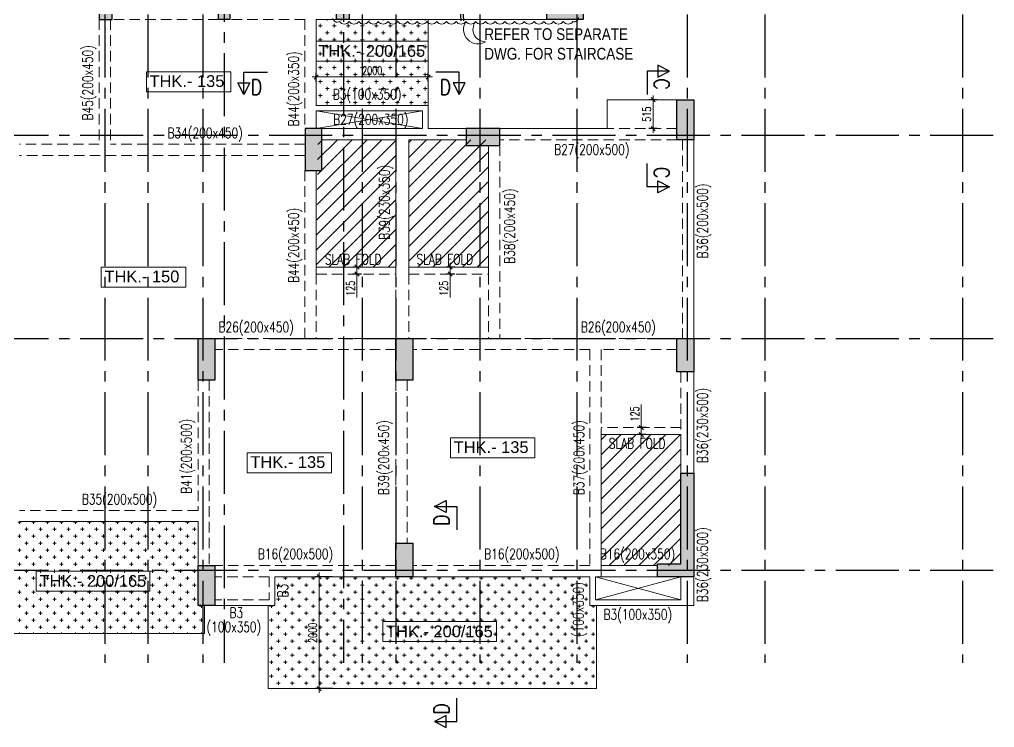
# Model space of a CAD drawing. Header units: millimetres. Extents: x 1255966 to 1543449, y 318653 to 465396.
# Drawn here: x 1377986 to 1395403, y 333398 to 346053 of the extents above; entities that cross this region are included whole.
import ezdxf

# ---------------------------------------------------------------- set-up
doc = ezdxf.new("R2010")
doc.units = ezdxf.units.MM
doc.header["$LTSCALE"] = 500
doc.header["$MEASUREMENT"] = 0
doc.header["$PDMODE"] = 34
doc.linetypes.add('HIDDEN', pattern=[0.375, 0.25, -0.125])
doc.linetypes.add('Site$0$CENTER2', pattern=[1.125, 0.75, -0.125, 0.125, -0.125])
doc.layers.get('Defpoints').update_dxf_attribs({"lineweight": 0})
for name, color, linetype in [('3BEAM NO', 6, 'Continuous'), ('GRID', 7, 'Continuous'), ('S-COLUMN-HATCH', 253, 'Continuous'), ('S-FRAMING PLAN', 4, 'Continuous'), ('sec', 31, 'Continuous'), ('T BEAM N', 3, 'Continuous'), ('TEXT-20', 3, 'Continuous'), ('TOWER AREA COLUMN.', 6, 'Continuous')]:
    doc.layers.add(name, color=color, linetype=linetype)
for name, color, linetype, lineweight in [('CALL', 1, 'Continuous', 18), ('CUT OUT', 1, 'Continuous', 13), ('dim-M', 1, 'Continuous', 15), ('HATCH', 1, 'Continuous', 5), ('REVISION', 1, 'Continuous', 5), ('TEXT 01', 3, 'Continuous', 15), ('TOWER AREA BEAM..', 3, 'Continuous', 20), ('TOWER COL HATCH', 253, 'Continuous', 20)]:
    doc.layers.add(name, color=color, linetype=linetype, lineweight=lineweight)
doc.layers.add('STAIR', color=7, linetype='Continuous', true_color=0x3f4f7f)
doc.styles.add('1.100', font='ARIALN.TTF')
doc.styles.add('2MM', font='romans.shx', dxfattribs={"width": 0.7})
doc.styles.add('ABHI', font='arial.ttf')
doc.styles.add('RT', font='romant.shx', dxfattribs={"height": 8})
doc.styles.add('S-T', font='romans.shx')
doc.dimstyles.new('RAJESH', dxfattribs={"dimtxt": 200, "dimasz": 180, "dimexe": 100, "dimexo": 250, "dimgap": 50, "dimtad": 2, "dimdec": 0, "dimzin": 1, "dimdsep": 46, "dimtxsty": '2MM', "dimblk": 'OBLIQUE', "dimcen": 0, "dimdle": 100, "dimclrd": 1, "dimclre": 1, "dimclrt": 3, "dimadec": 0, "dimazin": 0, "dimtfac": 1, "dimtdec": 0, "dimtix": 1, "dimtmove": 2, "dimatfit": 3, "dimfxl": 1, "dimtolj": 1, "dimlwd": -1, "dimarcsym": 0})
pattern_1 = [(90, (-1381890.62, -304839.69), (-125, 125), [62.5, -187.5]), (180, (-1381859.37, -304808.44), (-125, -125), [62.5, -187.5])]
pattern_2 = [(45, (-1381890.62, -304839.69), (-132.582521, 132.582521), [])]

# ---------------------------------------------------------------- blocks, each defined once
blk = doc.blocks.new('A$Ca8bcdc7a')
at = {"layer": 'HATCH', "ltscale": 10}
h = blk.add_hatch(dxfattribs=at)
h.set_pattern_fill('CROSS', color=1, scale=500, angle=90)
h.set_pattern_definition(pattern_1)
h.paths.add_polyline_path([(3395, -11475), (1985, -11475), (1755, -11475), (1395, -11475), (1395, -13010), (3395, -13010)])
h = blk.add_hatch(dxfattribs=at)
h.set_pattern_fill('ANSI31', color=1, scale=1500)
h.set_pattern_definition(pattern_2)
h.paths.add_polyline_path([(2820, -14175), (2820, -13625), (1425, -13625), (1395, -15900), (2820, -15900)])
h = blk.add_hatch(dxfattribs=at)
h.set_pattern_fill('ANSI31', color=1, scale=1500)
h.set_pattern_definition(pattern_2)
h.paths.add_polyline_path([(4475, -13625), (3050, -13625), (3050, -15900), (4475, -15900)])
h = blk.add_hatch(dxfattribs=at)
h.set_pattern_fill('ANSI31', color=1, scale=1500)
h.set_pattern_definition(pattern_2)
h.paths.add_polyline_path([(7910, -18895), (6485, -18895), (6485, -21235), (7910, -21235)])
h = blk.add_hatch(dxfattribs=at)
h.set_pattern_fill('CROSS', color=1, scale=500, angle=90)
h.set_pattern_definition(pattern_1)
h.paths.add_polyline_path([(-715, -21235), (-715, -20450), (-3955, -20450), (-3955, -22450), (-600, -22450), (-600, -21950), (-715, -21950)])
h = blk.add_hatch(dxfattribs=at)
h.set_pattern_fill('CROSS', color=1, scale=500, angle=90)
h.set_pattern_definition(pattern_1)
h.paths.add_polyline_path([(6400, -23435), (6400, -21950), (6285, -21950), (6285, -21435), (3120, -21435), (2820, -21435), (655, -21435), (655, -21950), (540, -21950), (540, -23435)])
at = {"layer": 'CUT OUT', "color": 1, "ltscale": 10}
for p, q in [((1395, -13425), (3295, -13110)), ((1395, -13110), (3295, -13425)), ((6385, -21435), (7910, -21850)), ((7910, -21435), (6385, -21850))]:
    blk.add_line(p, q, dxfattribs=at)
at = {"layer": 'S-FRAMING PLAN', "color": 3, "linetype": 'ByBlock', "lineweight": 20, "ltscale": 10}
for p, q in [((1395, -11475), (1395, -13010)), ((1755, -11475), (1395, -11475)), ((3395, -11475), (3395, -13425)), ((1395, -13010), (3395, -13010)), ((1395, -13110), (3295, -13110)), ((1395, -13110), (1395, -13425)), ((3295, -13110), (3295, -13425)), ((3295, -13425), (1425, -13425)), ((4073, -13425), (3395, -13425)), ((6595, -13425), (4675, -13425)), ((2820, -13625), (1495, -13625)), ((2820, -13625), (2820, -16025)), ((3050, -13625), (3050, -16025)), ((4073, -13625), (3050, -13625)), ((4475, -13725), (4475, -16025)), ((8140, -13625), (8140, -17175)), ((1395, -14175), (1395, -16025)), ((1395, -15900), (2820, -15900)), ((3050, -15900), (4475, -15900)), ((8140, -17775), (8140, -19585)), ((7910, -18895), (6485, -18895)), ((6485, -18895), (6485, -21435)), ((7910, -18895), (7910, -19585)), ((-715, -20450), (-3905, -20450)), ((-715, -20450), (-715, -21235)), ((7490, -21235), (6485, -21235)), ((655, -21435), (655, -21950)), ((2820, -21435), (655, -21435)), ((6285, -21435), (3120, -21435)), ((6285, -21435), (6285, -21950)), ((6385, -21435), (6385, -21850)), ((7490, -21435), (6385, -21435)), ((7910, -21435), (7910, -21850)), ((8140, -21435), (8140, -21950)), ((7910, -21850), (6385, -21850)), ((655, -21950), (-415, -21950)), ((8140, -21950), (6285, -21950))]:
    blk.add_line(p, q, dxfattribs=at)
at = {"layer": 'S-FRAMING PLAN', "color": 1, "linetype": 'ByBlock', "lineweight": 20, "ltscale": 10}
blk.add_line((5515, -11475), (1985, -11475), dxfattribs=at)
at = {"layer": 'S-FRAMING PLAN', "color": 3, "linetype": 'ByBlock', "lineweight": 20, "ltscale": 10}
for points in [[(7840, -12910), (6595, -12910), (6595, -13425)], [(-7510, -21950), (-7510, -22450), (-600, -22450), (-600, -21950)], [(540, -21950), (540, -23435), (6400, -23435), (6400, -21950)]]:
    blk.add_lwpolyline(points, dxfattribs=at)
at = {"layer": 'TOWER AREA BEAM..', "color": 3, "linetype": 'HIDDEN', "ltscale": 1.5}
for p, q in [((-2480, -11475), (-2480, -13705)), ((-2280, -11475), (-2280, -13705)), ((-347, -11475), (-2250, -11475)), ((1195, -11475), (-147, -11475)), ((1195, -11475), (1195, -13425)), ((7840, -13425), (6595, -13425)), ((-2480, -13705), (-3905, -13705)), ((1195, -13705), (-2280, -13705)), ((7840, -13625), (4675, -13625)), ((4675, -13725), (4675, -17175)), ((7940, -13625), (7940, -17175)), ((1195, -13905), (-3905, -13905)), ((1195, -14175), (1195, -17175)), ((1395, -16025), (2820, -16025)), ((1395, -16025), (1395, -17175)), ((2820, -16025), (2820, -17175)), ((3050, -16025), (4475, -16025)), ((3050, -16025), (3050, -17175)), ((4475, -16025), (4475, -17175)), ((1195, -17175), (-415, -17175)), ((2820, -17175), (1395, -17175)), ((4475, -17175), (3120, -17175)), ((7840, -17175), (4675, -17175)), ((2820, -17375), (-415, -17375)), ((6285, -17375), (3120, -17375)), ((6285, -17375), (6285, -21235)), ((6485, -17375), (6485, -18895)), ((7840, -17375), (6485, -17375)), ((-715, -17925), (-715, -20250)), ((-515, -17925), (-515, -21235)), ((2820, -17925), (2820, -20835)), ((3020, -17925), (3020, -20835)), ((7910, -17775), (7910, -18895)), ((7910, -18770), (6485, -18770)), ((-715, -20250), (-3905, -20250)), ((2820, -21235), (-415, -21235)), ((6285, -21235), (3120, -21235)), ((555, -21435), (-415, -21435)), ((555, -21435), (555, -21850)), ((555, -21850), (-415, -21850))]:
    blk.add_line(p, q, dxfattribs=at)
blk = doc.blocks.new('EEE')
at = {"layer": 'GRID', "color": 16, "linetype": 'Site$0$CENTER2', "ltscale": 3}
for points in [[(1379510.6, 258923.2), (1379510.6, 223711.9)], [(1380280.6, 258923.2), (1380280.6, 223711.9)], [(1381260.6, 258923.2), (1381260.6, 223711.9)], [(1382164.8, 258923.2), (1381643.1, 258229.8), (1381643.1, 223711.9)], [(1383253.9, 258923.2), (1383775.6, 258229.8), (1383775.6, 223711.9)], [(1384105.6, 258923.2), (1384105.6, 223711.9)], [(1384710.6, 258923.2), (1384710.6, 223711.9)], [(1386210.6, 258923.2), (1386210.6, 223711.9)], [(1387940.6, 258923.2), (1387940.6, 223711.9)], [(1389915.6, 258923.2), (1389915.6, 223711.9)], [(1391300.6, 258923.2), (1391300.6, 223711.9)], [(1394830.6, 258923.2), (1394830.6, 223711.9)], [(1363880.9, 233143.8), (1442964.5, 233143.8)], [(1363880.9, 229508.8), (1442964.5, 229508.8)], [(1363880.9, 225363.8), (1442964.5, 225363.8)]]:
    blk.add_lwpolyline(points, dxfattribs=at)
blk = doc.blocks.new('_Oblique')
at = {"color": 0, "linetype": 'ByBlock', "lineweight": -2}
blk.add_line((-0.5, -0.5), (0.5, 0.5), dxfattribs=at)
blk = doc.blocks.new('*D73')
at = {"layer": 'Defpoints', "color": 0, "ltscale": 100, "transparency": 16777216}
for p in [(1384136, 341628), (1384014, 341503), (1384136, 341503)]:
    blk.add_point(p, dxfattribs=at)
at = {"layer": 'dim-M', "color": 1, "lineweight": -2, "ltscale": 100, "transparency": 16777216}
for p, q in [((1384096, 341628), (1383939, 341628)), ((1384096, 341503), (1383939, 341503))]:
    blk.add_line(p, q, dxfattribs=at)
at = {"layer": 'dim-M', "color": 1, "ltscale": 100, "transparency": 16777216}
for p, q in [((1384014, 341703), (1384014, 341428)), ((1384014, 341081), (1384014, 341503))]:
    blk.add_line(p, q, dxfattribs=at)
at = {"layer": 'dim-M', "color": 1, "ltscale": 100, "transparency": 16777216, "xscale": 75, "yscale": 75, "zscale": 75}
for p, rotation in [((1384014, 341628), 90), ((1384014, 341503), 270)]:
    blk.add_blockref('_Oblique', p, dxfattribs=dict(at, rotation=rotation))
at = {"layer": 'dim-M', "color": 3, "ltscale": 100, "transparency": 16777216, "insert": (1383899, 341248), "char_height": 150, "attachment_point": 5, "rotation": 90, "style": '2MM'}
blk.add_mtext('\\A1;125', dxfattribs=at)
blk = doc.blocks.new('*D74')
at = {"layer": 'Defpoints', "color": 0, "ltscale": 100, "transparency": 16777216}
for p in [(1385802, 341628), (1385680, 341503), (1385802, 341503)]:
    blk.add_point(p, dxfattribs=at)
at = {"layer": 'dim-M', "color": 1, "lineweight": -2, "ltscale": 100, "transparency": 16777216}
for p, q in [((1385762, 341628), (1385605, 341628)), ((1385762, 341503), (1385605, 341503))]:
    blk.add_line(p, q, dxfattribs=at)
at = {"layer": 'dim-M', "color": 1, "ltscale": 100, "transparency": 16777216}
for p, q in [((1385680, 341703), (1385680, 341428)), ((1385680, 341081), (1385680, 341503))]:
    blk.add_line(p, q, dxfattribs=at)
at = {"layer": 'dim-M', "color": 1, "ltscale": 100, "transparency": 16777216, "xscale": 75, "yscale": 75, "zscale": 75}
for p, rotation in [((1385680, 341628), 90), ((1385680, 341503), 270)]:
    blk.add_blockref('_Oblique', p, dxfattribs=dict(at, rotation=rotation))
at = {"layer": 'dim-M', "color": 3, "ltscale": 100, "transparency": 16777216, "insert": (1385565, 341248), "char_height": 150, "attachment_point": 5, "rotation": 90, "style": '2MM'}
blk.add_mtext('\\A1;125', dxfattribs=at)
blk = doc.blocks.new('*D77')
at = {"layer": 'Defpoints', "color": 0, "ltscale": 100, "transparency": 16777216}
for p in [(1389093, 338633), (1389216, 338758), (1389216, 338633)]:
    blk.add_point(p, dxfattribs=at)
at = {"layer": 'dim-M', "color": 1, "ltscale": 100, "transparency": 16777216}
for p, q in [((1389093, 339171), (1389093, 338758)), ((1389093, 338833), (1389093, 338558))]:
    blk.add_line(p, q, dxfattribs=at)
at = {"layer": 'dim-M', "color": 1, "lineweight": -2, "ltscale": 100, "transparency": 16777216}
for p, q in [((1389176, 338758), (1389018, 338758)), ((1389176, 338633), (1389018, 338633))]:
    blk.add_line(p, q, dxfattribs=at)
at = {"layer": 'dim-M', "color": 1, "ltscale": 100, "transparency": 16777216, "xscale": 75, "yscale": 75, "zscale": 75}
for p, rotation in [((1389093, 338758), 90), ((1389093, 338633), 270)]:
    blk.add_blockref('_Oblique', p, dxfattribs=dict(at, rotation=rotation))
at = {"layer": 'dim-M', "color": 3, "ltscale": 100, "transparency": 16777216, "insert": (1388978, 339003), "char_height": 150, "attachment_point": 5, "rotation": 90, "style": '2MM'}
blk.add_mtext('\\A1;125', dxfattribs=at)
blk = doc.blocks.new('3tgra')
at = {"layer": 'TOWER COL HATCH'}
h = blk.add_hatch(color=253, dxfattribs=at)
h.dxf.hatch_style = 1
h.paths.add_polyline_path([(1383876, 78732), (1383876, 74667), (1383646, 74667), (1383646, 77882), (1383646, 78112), (1383646, 78732)])
h = blk.add_hatch(color=253, dxfattribs=at)
h.dxf.hatch_style = 1
h.paths.add_polyline_path([(1379641, 78112), (1379411, 78112), (1379411, 74667), (1379641, 74667), (1379641, 77882)])
h = blk.add_hatch(color=253, dxfattribs=at)
h.dxf.hatch_style = 1
h.paths.add_polyline_path([(1381543, 78112), (1381743, 78112), (1381743, 77882), (1381743, 74667), (1381543, 74667), (1381543, 77882)])
h = blk.add_hatch(color=253, dxfattribs=at)
h.dxf.hatch_style = 1
h.paths.add_polyline_path([(1388056, 76202), (1388056, 74667), (1387406, 74667), (1387406, 74897), (1387826, 74897), (1387826, 76202)])
h = blk.add_hatch(color=253, dxfattribs=at)
h.dxf.hatch_style = 1
h.paths.add_polyline_path([(1389731, 73232), (1390031, 73232), (1390031, 72517), (1389731, 72517)])
h = blk.add_hatch(color=253, dxfattribs=at)
h.dxf.hatch_style = 1
h.paths.add_polyline_path([(1383386, 72717), (1383086, 72717), (1383086, 71967), (1383386, 71967)])
h = blk.add_hatch(color=253, dxfattribs=at)
h.dxf.hatch_style = 1
h.paths.add_polyline_path([(1386566, 72417), (1386566, 72717), (1385966, 72717), (1385966, 72417)])
h = blk.add_hatch(color=253, dxfattribs=at)
h.dxf.hatch_style = 1
h.paths.add_polyline_path([(1381176, 68967), (1381476, 68967), (1381476, 68217), (1381176, 68217)])
h = blk.add_hatch(color=253, dxfattribs=at)
h.dxf.hatch_style = 1
h.paths.add_polyline_path([(1384711, 68967), (1385011, 68967), (1385011, 68217), (1384711, 68217)])
h = blk.add_hatch(color=253, dxfattribs=at)
h.dxf.hatch_style = 1
h.paths.add_polyline_path([(1389731, 68967), (1390031, 68967), (1390031, 68367), (1389731, 68367)])
h = blk.add_hatch(color=253, dxfattribs=at)
h.dxf.hatch_style = 1
h.paths.add_polyline_path([(1390031, 66557), (1390031, 64707), (1389381, 64707), (1389381, 64937), (1389801, 64937), (1389801, 66557)])
h = blk.add_hatch(color=253, dxfattribs=at)
h.dxf.hatch_style = 1
h.paths.add_polyline_path([(1384711, 65307), (1385011, 65307), (1385011, 64707), (1384711, 64707)])
h = blk.add_hatch(color=253, dxfattribs=at)
h.dxf.hatch_style = 1
h.paths.add_polyline_path([(1381176, 64907), (1381476, 64907), (1381476, 64192), (1381176, 64192)])
at = {"layer": 'TOWER AREA COLUMN.', "color": 4}
for points in [[(1383876, 78732), (1383876, 74667), (1383646, 74667), (1383646, 77882), (1383646, 77882), (1383646, 78112), (1383646, 78112), (1383646, 78732), (1383876, 78732)], [(1379641, 78112), (1379411, 78112), (1379411, 74667), (1379641, 74667), (1379641, 77882), (1379641, 77882), (1379641, 78112)], [(1381543, 78112), (1381743, 78112), (1381743, 77882), (1381743, 77882), (1381743, 74667), (1381543, 74667), (1381543, 77882), (1381543, 77882), (1381543, 78112)], [(1388056, 76202), (1388056, 74667), (1387406, 74667), (1387406, 74897), (1387826, 74897), (1387826, 76202), (1388056, 76202)], [(1390031, 66557), (1390031, 64707), (1389381, 64707), (1389381, 64937), (1389801, 64937), (1389801, 66557), (1390031, 66557)]]:
    blk.add_lwpolyline(points, dxfattribs=at)
for points in [[(1389731, 73232), (1390031, 73232), (1390031, 72517), (1389731, 72517)], [(1383386, 72717), (1383086, 72717), (1383086, 71967), (1383386, 71967)], [(1386566, 72417), (1386566, 72717), (1385966, 72717), (1385966, 72417)], [(1381176, 68967), (1381476, 68967), (1381476, 68217), (1381176, 68217)], [(1384711, 68967), (1385011, 68967), (1385011, 68217), (1384711, 68217)], [(1389731, 68967), (1390031, 68967), (1390031, 68367), (1389731, 68367)], [(1384711, 65307), (1385011, 65307), (1385011, 64707), (1384711, 64707)], [(1381176, 64907), (1381476, 64907), (1381476, 64192), (1381176, 64192)]]:
    blk.add_lwpolyline(points, close=True, dxfattribs=at)
blk = doc.blocks.new('*D499')
at = {"layer": 'Defpoints', "color": 0, "ltscale": 100, "transparency": 16777216}
for p in [(1389417, 344618), (1389306, 344103), (1389417, 344103)]:
    blk.add_point(p, dxfattribs=at)
at = {"layer": 'dim-M', "color": 1, "ltscale": 100, "transparency": 16777216}
blk.add_line((1389306, 344693), (1389306, 344028), dxfattribs=at)
at = {"layer": 'dim-M', "color": 1, "lineweight": -2, "ltscale": 100, "transparency": 16777216}
for p, q in [((1389377, 344618), (1389231, 344618)), ((1389377, 344103), (1389231, 344103))]:
    blk.add_line(p, q, dxfattribs=at)
at = {"layer": 'dim-M', "color": 1, "ltscale": 100, "transparency": 16777216, "xscale": 75, "yscale": 75, "zscale": 75}
for p, rotation in [((1389306, 344618), 90), ((1389306, 344103), 270)]:
    blk.add_blockref('_Oblique', p, dxfattribs=dict(at, rotation=rotation))
at = {"layer": 'dim-M', "color": 3, "ltscale": 100, "transparency": 16777216, "insert": (1389191, 344360), "char_height": 150, "attachment_point": 5, "rotation": 90, "style": '2MM'}
blk.add_mtext('\\A1;515', dxfattribs=at)
blk = doc.blocks.new('*D500')
at = {"layer": 'Defpoints', "color": 0, "ltscale": 100, "transparency": 16777216}
for p in [(1383286, 344896), (1385286, 345025), (1385286, 344896)]:
    blk.add_point(p, dxfattribs=at)
at = {"layer": 'dim-M', "color": 1, "lineweight": -2, "ltscale": 100, "transparency": 16777216}
for p, q in [((1383286, 344936), (1383286, 345100)), ((1385286, 344936), (1385286, 345100))]:
    blk.add_line(p, q, dxfattribs=at)
at = {"layer": 'dim-M', "color": 1, "ltscale": 100, "transparency": 16777216}
blk.add_line((1383211, 345025), (1385361, 345025), dxfattribs=at)
at = {"layer": 'dim-M', "color": 1, "ltscale": 100, "transparency": 16777216, "xscale": 75, "yscale": 75, "zscale": 75, "rotation": 180}
blk.add_blockref('_Oblique', (1383286, 345025), dxfattribs=at)
at = {"layer": 'dim-M', "color": 1, "ltscale": 100, "transparency": 16777216, "xscale": 75, "yscale": 75, "zscale": 75}
blk.add_blockref('_Oblique', (1385286, 345025), dxfattribs=at)
at = {"layer": 'dim-M', "color": 3, "ltscale": 100, "transparency": 16777216, "insert": (1384286, 345140), "char_height": 150, "attachment_point": 5, "style": '2MM'}
blk.add_mtext('\\A1;2000', dxfattribs=at)
blk = doc.blocks.new('*D531')
at = {"layer": 'Defpoints', "color": 0, "ltscale": 100, "transparency": 16777216}
for p in [(1383620, 336093), (1383340, 334093), (1383620, 334093)]:
    blk.add_point(p, dxfattribs=at)
at = {"layer": 'dim-M', "color": 1, "ltscale": 100, "transparency": 16777216}
blk.add_line((1383340, 336168), (1383340, 334018), dxfattribs=at)
at = {"layer": 'dim-M', "color": 1, "lineweight": -2, "ltscale": 100, "transparency": 16777216}
for p, q in [((1383580, 336093), (1383265, 336093)), ((1383580, 334093), (1383265, 334093))]:
    blk.add_line(p, q, dxfattribs=at)
at = {"layer": 'dim-M', "color": 1, "ltscale": 100, "transparency": 16777216, "xscale": 75, "yscale": 75, "zscale": 75}
for p, rotation in [((1383340, 336093), 90), ((1383340, 334093), 270)]:
    blk.add_blockref('_Oblique', p, dxfattribs=dict(at, rotation=rotation))
at = {"layer": 'dim-M', "color": 3, "ltscale": 100, "transparency": 16777216, "insert": (1383225, 335090), "char_height": 150, "attachment_point": 5, "rotation": 90, "style": '2MM'}
blk.add_mtext('\\A1;2000', dxfattribs=at)
blk = doc.blocks.new('A$C23cda4c2')
at = {"layer": 'CALL', "color": 7, "linetype": 'Continuous', "ltscale": 10}
blk.add_lwpolyline([(754, 0), (-754, 0), (-754, -355), (754, -355)], close=True, dxfattribs=at)
at = {"layer": 'TEXT 01', "color": 2, "linetype": 'Continuous', "style": 'ABHI'}
blk.add_text('THK.- 135', height=210, dxfattribs=at).set_placement((-697, -269, -4))

msp = doc.modelspace()

# ---------------------------------------------------------------- linework, layer by layer
at = {"layer": 'CALL', "color": 7, "linetype": 'Continuous', "ltscale": 10}
for points in [[(1385285.6, 345665.3), (1383285.7, 345665.3), (1383285.7, 345309.9), (1385285.6, 345309.9)], [(1380315.6, 336191.9), (1378285.5, 336191.9), (1378285.5, 335836.5), (1380315.6, 335836.5)], [(1386506.4, 335289.9), (1384476.4, 335289.9), (1384476.4, 334934.4), (1386506.4, 334934.4)]]:
    msp.add_lwpolyline(points, close=True, dxfattribs=at)
at = {"layer": 'CALL', "color": 7, "linetype": 'Continuous', "ltscale": 10, "elevation": -0.2}
msp.add_lwpolyline([(1380955.3, 341623.6), (1379447.2, 341623.6), (1379447.2, 341268.2), (1380955.3, 341268.2)], close=True, dxfattribs=at)
at = {"layer": 'REVISION'}
msp.add_lwpolyline([(1387973.6, 346088.6, -0.5205671), (1387873.2, 346015.1, -0.5205671), (1387699.3, 346015.1, -0.5205671), (1387525.4, 346015.1, -0.5205671), (1387351.6, 346015.1, -0.5205671), (1387177.7, 346015.1, -0.5205671), (1387003.8, 346015.1, -0.5205671), (1386829.9, 346015.1, -0.5205671), (1386656, 346015.1, -0.5205671), (1386482.1, 346015.1, -0.5205671), (1386308.2, 346015.1, -0.5205671), (1386134.4, 346015.1, -0.5205671), (1385960.5, 346015.1, -0.5205671), (1385786.6, 346015.1, -0.5205671), (1385612.7, 346015.1, -0.5205671), (1385438.8, 346015.1, -0.5205671), (1385264.9, 346015.1, -0.5205671), (1385091, 346015.1, -0.5205671), (1384917.2, 346015.1, -0.5205671), (1384743.3, 346015.1, -0.5205671), (1384569.4, 346015.1, -0.5205671), (1384395.5, 346015.1, -0.5205671), (1384221.6, 346015.1, -0.5205671), (1384047.7, 346015.1, -0.5205671), (1383873.8, 346015.1, -0.5205671), (1383700, 346015.1, -0.5205671), (1383584.6, 346073.6, -0.5205671)], format="xyb", dxfattribs=at)
for centre, radius, start, end in [((1386175.5, 345873.5), 257.5, 146.64266, 302.31169), ((1386308.2, 345877.5), 221.7, 141.62496, 271.29672)]:
    msp.add_arc(centre, radius, start, end, dxfattribs=at)
at = {"layer": 'sec', "color": 4}
for points in [[(1389388, 345237.6), (1389388, 345023.3), (1389596.6, 345130.4), (1389388, 345237.6)], [(1381994.8, 344714.8), (1381994.8, 345113.6), (1382414.8, 345113.6)], [(1385840.7, 344714.8), (1385840.7, 345113.6), (1385420.7, 345113.6)], [(1389596.6, 345130.4), (1389197.8, 345130.4), (1389197.8, 344710.4)], [(1381887.6, 344923.4), (1382101.9, 344923.4), (1381994.8, 344714.8), (1381887.6, 344923.4)], [(1385947.8, 344923.4), (1385733.5, 344923.4), (1385840.7, 344714.8), (1385947.8, 344923.4)], [(1389596.6, 343060.2), (1389197.8, 343060.2), (1389197.8, 343480.2)], [(1389388, 342953), (1389388, 343167.3), (1389596.6, 343060.2), (1389388, 342953)], [(1385605.6, 337458.2), (1385605.6, 337243.9), (1385396.9, 337351), (1385605.6, 337458.2)], [(1385396.9, 337351), (1385795.8, 337351), (1385795.8, 336931)], [(1385396.9, 333505.1), (1385795.8, 333505.1), (1385795.8, 333925.1)], [(1385605.6, 333398), (1385605.6, 333612.3), (1385396.9, 333505.1), (1385605.6, 333398)]]:
    msp.add_lwpolyline(points, dxfattribs=at)
at = {"layer": 'STAIR'}
for p, q in [((1385809.3, 347072.9), (1385867.7, 346027.8)), ((1385857.8, 347077.2), (1385916.4, 346027.8))]:
    msp.add_line(p, q, dxfattribs=at)

# ---------------------------------------------------------------- block references
at = {"layer": 'CUT OUT', "color": 4}
msp.add_blockref('3tgra', (0, 271386.2), dxfattribs=at)
at = {"layer": 'GRID', "color": 4}
msp.add_blockref('EEE', (0, 110844.1), dxfattribs=at)
at = {"layer": 'S-COLUMN-HATCH', "color": 4, "ltscale": 10}
msp.add_blockref('A$Ca8bcdc7a', (1381890.6, 357527.7), dxfattribs=at)
at = {"layer": 'STAIR', "color": 4, "ltscale": 10}
for p in [(1381005.6, 345115.6), (1386439.5, 338573.6), (1382808, 338306.3)]:
    msp.add_blockref('A$C23cda4c2', p, dxfattribs=at)

# ---------------------------------------------------------------- texts
at = {"color": 1, "linetype": 'ByBlock', "insert": (1386289.5, 345895.8, 374734.2), "char_height": 210, "width": 2966.846, "attachment_point": 1, "rotation": 0.0027, "style": '1.100'}
msp.add_mtext('REFER TO SEPARATE DWG. FOR STAIRCASE ', dxfattribs=at)
at = {"layer": '3BEAM NO', "color": 4, "lineweight": 0, "style": 'S-T', "width": 0.75}
for p in [(1383439.9, 341673.7, 2.2), (1385076.5, 341673.7, 2.2), (1388514.7, 338383.5, 2.2)]:
    msp.add_text('SLAB FOLD', height=185, dxfattribs=at).set_placement(p)
at = {"layer": 'T BEAM N', "color": 7, "lineweight": 0, "style": 'S-T', "width": 0.75}
for s, p in [('B45(200x450)', (1379296.4, 344248.9)), ('B44(200x350)', (1382975.4, 344139.6)), ('B39(230x350)', (1384596.4, 342111.9)), ('B38(200x450)', (1386832.9, 341685.1)), ('B36(200x500)', (1390279.1, 341779.5)), ('B44(200x450)', (1382975.4, 341343.2)), ('B36(230x500)', (1390279.1, 338125.1)), ('B41(200x500)', (1381059.5, 337572.4)), ('B39(200x450)', (1384584.7, 337549.3)), ('B37(200x450)', (1388070.8, 337549.3)), ('B36(230x500)', (1390279.1, 335637)), ('B3', (1382782.3, 335722.9)), ('(100x350)', (1388061.1, 335014.3))]:
    msp.add_text(s, height=185, rotation=90, dxfattribs=at).set_placement(p)
for s, p in [('B3(100x350)', (1383583.9, 344623.5)), ('B27(200x350)', (1383588.2, 344173.2)), ('B34(200x450)', (1380630.1, 343933.5)), ('B27(200x500)', (1387537.8, 343635.7)), ('B26(200x450)', (1381540.3, 340463.5)), ('B26(200x450)', (1388010.9, 340463.5)), ('B35(200x500)', (1379101.7, 337386.4)), ('B16(200x500)', (1382243.7, 336407.9)), ('B16(200x500)', (1386286.6, 336407.9)), ('B16(200x350)', (1388355.5, 336407.9)), ('B3', (1381734.4, 335356.1)), ('B3(100x350)', (1388420.4, 335325.7)), ('(100x350)', (1381324.2, 335103.6))]:
    msp.add_text(s, height=185, dxfattribs=at).set_placement(p)
at = {"layer": 'TEXT 01', "color": 2, "linetype": 'Continuous', "style": 'ABHI'}
for s, p in [('THK.- 200/165', (1383325.4, 345386.1, -4.5)), ('THK.- 150', (1379504.3, 341354.3, -4.7)), ('THK.- 200/165', (1378342.7, 335912.7, -4.5)), ('THK.- 200/165', (1384533.6, 335010.7, -4.5))]:
    msp.add_text(s, height=210, dxfattribs=at).set_placement(p)
at = {"layer": 'TEXT-20', "color": 4, "lineweight": 20, "ltscale": 0.2, "style": 'RT', "width": 0.85}
for p in [(1382115, 344707.5), (1385489.5, 344707.5)]:
    msp.add_text('D', height=272.2, dxfattribs=at).set_placement(p)
for s, rotation, p in [('C', 270, (1389320.4, 345001.2)), ('C', 270, (1389320.4, 343420.7)), ('D', 90, (1385661.8, 336999.8)), ('D', 90, (1385661.8, 333625.3))]:
    msp.add_text(s, height=272.2, rotation=rotation, dxfattribs=at).set_placement(p)

# ---------------------------------------------------------------- dimensions: what is measured, and where the dimension line sits
at = {"layer": 'dim-M', "ltscale": 100}
dim = msp.add_linear_dim(base=(1385285.6, 345025), p1=(1383285.7, 344896), p2=(1385285.6, 344896), dimstyle='RAJESH', override={"dimtxt": 150, "dimasz": 75, "dimexe": 75, "dimexo": 40, "dimgap": 40, "dimdle": 75, "dimtmove": 1}, dxfattribs=at)
dim.commit()
dim.dimension.update_dxf_attribs({"geometry": '*D500', "text_midpoint": (1384285.7, 345140)})
dim = msp.add_linear_dim(base=(1389306.4, 344102.9), p1=(1389416.7, 344617.9), p2=(1389416.7, 344102.9), angle=90, dimstyle='RAJESH', override={"dimtxt": 150, "dimasz": 75, "dimexe": 75, "dimexo": 40, "dimgap": 40, "dimdle": 75, "dimtmove": 1}, dxfattribs=at)
dim.commit()
dim.dimension.update_dxf_attribs({"geometry": '*D499', "text_midpoint": (1389191.4, 344360.4)})
for base, p1, p2, picture, middle in [((1384013.6, 341502.9), (1384135.9, 341627.9), (1384135.9, 341502.9), '*D73', (1384056.1, 341248.5)), ((1385680.2, 341502.9), (1385802.5, 341627.9), (1385802.5, 341502.9), '*D74', (1385722.6, 341248.5)), ((1389093.5, 338632.9), (1389215.7, 338757.9), (1389215.7, 338632.9), '*D77', (1389216.7, 339003.4)), ((1383339.9, 334092.9), (1383619.8, 336092.9), (1383619.8, 334092.9), '*D531', (1383339.9, 335090.4))]:
    dim = msp.add_linear_dim(base=base, p1=p1, p2=p2, angle=90, dimstyle='RAJESH', override={"dimtxt": 150, "dimasz": 75, "dimexe": 75, "dimexo": 40, "dimgap": 40, "dimdle": 75, "dimtmove": 1}, dxfattribs=at)
    dim.commit()
    dim.dimension.update_dxf_attribs({"geometry": picture, "text_midpoint": middle, "dimtype": 160})

doc.saveas('drawing.dxf')
